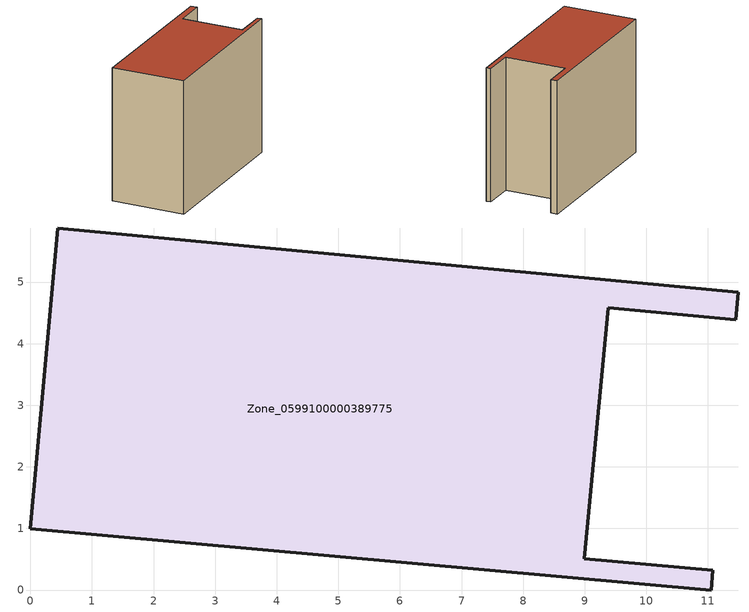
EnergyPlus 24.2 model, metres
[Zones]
Zone_0599100000389775
 floor ground (C_G): 0,0.99 0.44,5.88 11.49,4.83 11.45,4.39 9.38,4.58 8.99,0.51 11.08,0.32 11.05,0 z0
 wall outside (C_F): 8.99,0.51 9.38,4.58 11.45,4.39 11.49,4.83 0.44,5.88 0,0.99 11.05,0 11.08,0.32 8.99,0.51 z0:8.86
 roof outside (C_R): 11.49,4.83 0.44,5.88 0,0.99 11.05,0 11.08,0.32 8.99,0.51 9.38,4.58 11.45,4.39 z8.86
[BUILDING]
Pand.0599100000389775: North Axis=0; Terrain=City; Loads Convergence Tolerance Value=0.04; Temperature Convergence Tolerance Value=0.4; Solar Distribution=FullExterior; Maximum Number of Warmup Days=25; Minimum Number of Warmup Days=1
[Site:Location]
Rotterdam.The.Hague.AP_ZH_NLD Design_Conditions: Latitude=51.96; Longitude=4.45; Time Zone=1; Elevation=-4.5
[SITE:GROUNDTEMPERATURE:BUILDINGSURFACE]
18, 18, 18, 18, 18, 18, 18, 18, 18, 18, 18, 18
[MATERIAL] Thermal Absorptance=0.9; Solar Absorptance=0.7; Visible Absorptance=0.7
Name | Roughness | Thickness | Conductivity | Density | Specific Heat
G.TI.1992-2005 | MediumSmooth | 0.15 | 0.06 | 540 | 1210
F.TI.1992-2005 | Rough | 0.3 | 0.12 | 1920 | 840
R.TI.1992-2005 | MediumRough | 0.2 | 0.08 | 1500 | 1000
[CONSTRUCTION]
C_G: G.TI.1992-2005
C_F: F.TI.1992-2005
C_R: R.TI.1992-2005
[ZONE]
Zone_0599100000389775: Type=1; Multiplier=1; Ceiling Height=Autocalculate; Volume=Autocalculate; Floor Area=autocalculate; Part of Total Floor Area=Yes
[ZONEINFILTRATION:DESIGNFLOWRATE]
Infil_Zone_0599100000389775: Zone or ZoneList or Space or SpaceList=Zone_0599100000389775; Schedule=AlwaysOn; Design Flow Rate Calculation Method=Flow/Area; Flow Rate per Floor Area=0.0015; Constant Term Coefficient=1; Temperature Term Coefficient=0; Velocity Term Coefficient=0; Velocity Squared Term Coefficient=0
[HVACTEMPLATE:ZONE:IDEALLOADSAIRSYSTEM]
Zone_0599100000389775: Maximum Heating Supply Air Temperature=50; Minimum Cooling Supply Air Temperature=13; Maximum Heating Supply Air Humidity Ratio=0.0156; Minimum Cooling Supply Air Humidity Ratio=0.0077; Heating Limit=NoLimit; Cooling Limit=NoLimit; Dehumidification Control Type=ConstantSensibleHeatRatio; Cooling Sensible Heat Ratio=0.7; Dehumidification Setpoint=60; Humidification Control Type=None; Humidification Setpoint=30; Outdoor Air Method=None; Outdoor Air Flow Rate per Person=0.00944; Outdoor Air Flow Rate per Zone Floor Area=0; Outdoor Air Flow Rate per Zone=0; Demand Controlled Ventilation Type=None; Outdoor Air Economizer Type=NoEconomizer; Heat Recovery Type=None; Sensible Heat Recovery Effectiveness=0.7; Latent Heat Recovery Effectiveness=0.65
[ZONECONTROL:THERMOSTAT]
ThermostatControl_Zone_0599100000389775: Zone or ZoneList=Zone_0599100000389775; Control Type Schedule=DualSetpointControlType; Control 1=Thermostat_Zone_0599100000389775; Temperature Difference Between Cutout And Setpoint=0
[THERMOSTATSETPOINT:DUALSETPOINT]
Thermostat_Zone_0599100000389775: Heating Setpoint Temperature Schedule=HeatingSetpoint_Zone_0599100000389775; Cooling Setpoint Temperature Schedule=CoolingSetpoint_Zone_0599100000389775
[SCHEDULE:COMPACT]
HeatingSetpoint_Zone_0599100000389775: Through: 12/31, For: AllDays, Until: 24:00, 21
CoolingSetpoint_Zone_0599100000389775: Through: 12/31, For: AllDays, Until: 24:00, 24
DualSetpointControlType: Through: 12/31, For: AllDays, Until: 24:00, 4
AlwaysOn: Through: 12/31, For: AllDays, Until: 24:00, 1
